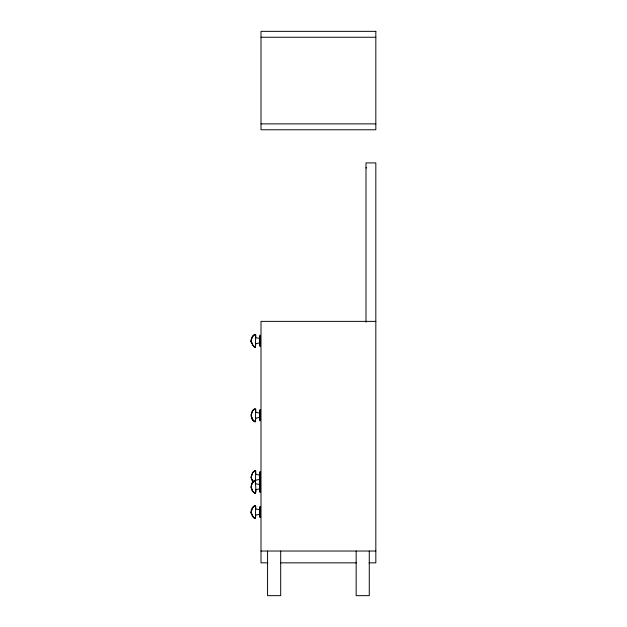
<?xml version="1.0" encoding="UTF-8"?>
<svg xmlns="http://www.w3.org/2000/svg" width="627" height="627" viewBox="0 0 627 627"><rect width="100%" height="100%" fill="white"/><g stroke="black" fill="none" stroke-linecap="round" stroke-linejoin="round"><path stroke-width="0.94" d="M255.55 518.106C253.943 521.178 249.28 508.136 251.788 514.579L251.168 512.29L251.764 509.39M251.168 477.445L252.885 482.273L252.297 481.324M255.55 346.849C253.943 349.921 249.28 336.879 251.788 343.322C249.24 340.422 253.763 333.102 255.55 334.646M255.683 509.328L255.683 508.991M255.683 508.497L255.683 506.64M255.683 484.068L255.683 483.731M255.683 473.722L255.683 471.865M255.683 412.542L255.683 412.213M255.683 411.712L255.683 409.862M255.683 338.071L255.683 337.734M255.683 337.24L255.683 335.382M259.649 513.623L260.346 516.993L260.064 514.665M259.649 512.667L259.649 511.342M259.649 511.405L259.649 510.237M259.649 510.064L260.346 507.016L260.064 509.343M260.064 489.405L260.346 491.733L259.649 488.355M259.649 487.398L259.649 484.977M259.649 484.796L260.346 481.755L260.064 484.083M260.064 479.89L260.346 482.218L259.649 478.84M259.649 477.884L259.649 475.462M259.649 475.282L260.346 472.241L260.064 474.568M260.064 417.88L260.346 420.208L259.649 416.837M259.649 415.881L259.649 413.452M259.649 413.279L260.346 410.238L260.064 412.558M260.064 343.408L260.346 345.736L259.649 342.358M259.649 341.409L259.649 340.085M259.649 340.147L259.649 338.98M259.649 338.807L259.86 338.431L259.86 343.141M259.86 512.745L259.86 510.582M259.86 485.322L259.86 487.485M259.86 475.807L259.86 477.97M259.86 413.796L259.86 415.96M259.86 341.488L259.86 340.743M259.86 340.006L259.86 338.76M259.86 338.619L260.346 335.758L260.064 338.086M259.86 514.399L259.86 513.772M259.86 511.342L259.86 510.017M259.86 509.876L259.86 509.398M259.86 489.138L259.86 488.511M259.86 486.082L259.86 484.757M259.86 484.616L259.86 484.138M259.86 479.624L259.86 478.997M259.86 476.567L259.86 475.242M259.86 475.101L259.86 474.623M259.86 417.613L259.86 416.986M259.86 414.565L259.86 413.232M259.86 413.091L259.86 412.613M259.86 342.514L259.86 343.353M260.127 335.092L260.072 344.874M260.08 336.558L260.072 335.343M260.08 507.815L260.127 506.35M260.127 471.575L260.095 492.32M260.127 409.572L260.095 420.795M260.072 506.6L260.095 517.581M260.072 409.815L260.08 412.221M260.08 483.746L260.127 481.089M260.072 346.237L260.095 345.634L260.095 346.323M260.072 420.709L260.072 418.217M260.072 482.719L260.08 481.254L260.095 482.806M260.08 492.148L260.072 489.742M260.072 517.494L260.072 515.002M255.424 409.094C251.936 407.55 248.966 418.836 254.154 421.383C254.601 422.339 256.357 421.344 255.424 421.352C252.062 422.23 250.345 411.688 251.788 417.794L251.168 415.442L251.764 417.848M251.764 474.615L251.168 477.508L251.788 479.804M255.683 480.454C251.466 480.211 250.071 487.688 252.297 490.839C258.912 499.743 254.154 481.45 255.683 479.726M251.764 338.118L251.168 340.469L252.336 336.918L253.535 335.445M251.764 412.597L251.168 414.941L252.336 411.39L254.178 409.462M251.764 484.115L251.168 486.466L252.336 482.915L254.178 480.98M254.883 471.206L255.683 471.308L255.628 470.791L254.154 471.065L252.885 472.186L251.168 476.951L252.336 473.401M255.55 505.903C254.758 504.288 250.322 509.43 251.168 511.726L252.94 507.29M252.297 336.644L254.883 334.301M252.297 411.124L254.883 408.773M252.297 473.126L254.883 470.783M252.297 482.641L254.883 480.298M252.297 507.909L254.883 505.558M255.55 483.331L255.542 483.754M255.55 492.846L255.424 493.308M252.94 472.515L254.178 471.465M255.424 347.311L255.683 334.457M255.424 421.783L255.683 408.937M255.424 483.793L255.683 470.94M255.424 518.568L255.683 505.715M254.178 334.99L254.883 334.724M254.178 506.248L254.883 505.981M255.455 343.823L259.649 342.859M255.455 418.295L259.649 417.331M255.455 480.306L259.649 479.341M255.455 489.82L259.649 488.856M255.455 515.081L259.649 514.32M261.004 37.252L375.832 37.252M261.004 123.872L375.832 123.872M365.996 167.832L366.646 167.832M375.832 321.377L261.004 321.377L261.004 562.842L267.815 562.842M261.004 551.031L375.832 551.031M280.473 562.842L356.371 562.842M369.021 562.842L375.832 562.842L375.832 162.91L365.996 162.91L365.996 322.207M255.455 337.671L259.649 338.431M255.455 412.143L259.649 413.107L259.649 413.608M255.455 474.153L259.649 475.117L259.649 475.611M255.455 483.668L259.649 484.632L259.649 485.126M255.455 508.928L259.649 509.688M254.178 346.504L254.883 346.77M254.883 492.767C251.929 493.057 250.4 483.292 251.788 489.319L251.168 486.96L251.764 489.366M254.178 517.761L254.883 518.027M254.883 347.193L252.297 344.842M254.883 421.665L252.297 419.322M254.883 493.19L252.297 490.839M254.883 518.451L252.297 516.107M253.535 517.306L252.336 515.833L251.168 512.283M252.94 345.461L251.168 341.025M252.94 481.944L251.168 477.508M251.168 340.97L251.764 343.361M251.168 512.228L251.764 514.618M260.072 471.825L260.08 474.231M260.072 481.34L260.072 480.227M260.08 344.936L260.095 345.869L260.072 343.745M260.072 336.621L260.08 337.749M260.072 507.878L260.08 509.006M369.272 551.031L369.272 595.65L356.152 595.65L356.152 551.031M280.692 551.031L280.692 595.65L267.572 595.65L267.572 551.031M259.86 412.825L259.86 413.452M259.86 415.881L259.86 417.206M259.86 417.347L259.86 417.825M259.86 474.835L259.86 475.462M259.86 477.884L259.86 479.216M259.86 479.357L259.86 479.835M259.86 484.35L259.86 484.977M259.86 487.398L259.86 488.731M259.86 488.872L259.86 489.35M259.86 509.61L259.86 510.237M259.86 512.667L259.86 513.991M259.86 514.132L259.86 514.61M259.649 338.619L259.649 339.129M259.649 341.347L259.649 342.514M259.649 415.826L259.649 416.986M259.649 477.829L259.649 478.997M259.649 487.344L259.649 488.511M259.649 509.876L259.649 510.394M259.649 512.604L259.649 513.772M255.683 343.243L255.683 345.399M255.683 417.723L255.683 419.871M255.683 489.24L255.683 491.396M255.683 514.501L255.683 516.656M375.832 31.35L261.004 31.35L261.004 129.773L375.832 129.773L375.832 31.35"/></g></svg>
